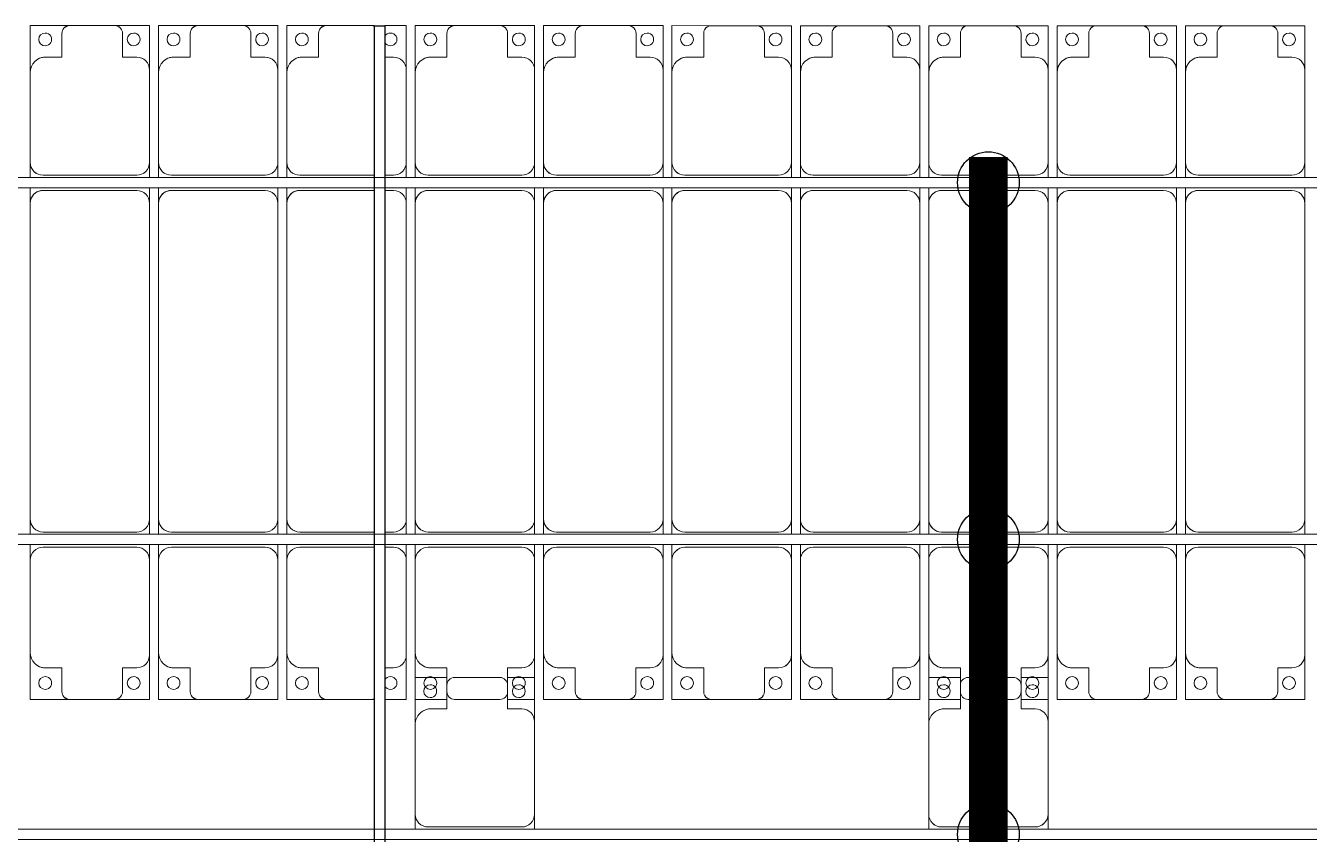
# Model space of a CAD drawing. Header units: millimetres. Extents: x -147246 to 112336, y -213734 to -86506.
# Drawn here: x -105864 to -100864, y -95705 to -92555 of the extents above; entities that cross this region are included whole.
import ezdxf

# ---------------------------------------------------------------- set-up
doc = ezdxf.new("R2010")
doc.units = ezdxf.units.MM
doc.layers.add('A-GENM', color=13, linetype='Continuous', lineweight=9)
doc.layers.add('S-BEAM', color=12, linetype='Continuous', lineweight=9)
doc.layers.add('GC-HOP 40x60 GIA CUONG', color=1, linetype='Continuous')

# ---------------------------------------------------------------- blocks, each defined once
blk = doc.blocks.new('Dải phao đi lại kèm đỡ invester - DẢI PHAO ĐI LẠI-15551-BỐ TRÍ KHUNG KẾT CẤU BÈ PIN 05')
at = {"layer": 'A-GENM', "color": 7}
for p, q in [((34258.4, 1312.2), (34411.8, 1312.2)), ((34258.4, 1129.7), (34258.4, 1312.2)), ((34588.2, 1312.2), (34411.8, 1312.2)), ((34588.2, 1312.2), (34723.4, 1312.2)), ((34723.4, 1312.2), (34723.4, 1139.7)), ((34758.4, 1312.2), (34911.8, 1312.2)), ((34758.4, 1129.7), (34758.4, 1312.2)), ((35088.2, 1312.2), (34911.8, 1312.2)), ((35088.2, 1312.2), (35223.4, 1312.2)), ((35223.4, 1312.2), (35223.4, 1139.7)), ((35258.4, 1312.2), (35411.8, 1312.2)), ((35258.4, 1129.7), (35258.4, 1312.2)), ((35588.2, 1312.2), (35411.8, 1312.2)), ((35588.2, 1312.2), (35598.8, 1312.2)), ((35639.8, 1312.2), (35723.4, 1312.2)), ((35723.4, 1312.2), (35723.4, 1139.7)), ((35758.4, 1312.2), (35911.8, 1312.2)), ((35758.4, 1129.7), (35758.4, 1312.2)), ((36088.2, 1312.2), (35911.8, 1312.2)), ((36088.2, 1312.2), (36223.4, 1312.2)), ((36223.4, 1312.2), (36223.4, 1139.7)), ((36258.4, 1312.2), (36411.8, 1312.2)), ((36258.4, 1129.7), (36258.4, 1312.2)), ((36588.2, 1312.2), (36411.8, 1312.2)), ((36588.2, 1312.2), (36723.4, 1312.2)), ((36723.4, 1312.2), (36723.4, 1139.7)), ((36758.4, 1312.2), (36911.8, 1312.2)), ((36758.4, 1129.7), (36758.4, 1312.2)), ((37088.2, 1312.2), (36911.8, 1312.2)), ((37088.2, 1312.2), (37223.4, 1312.2)), ((37223.4, 1312.2), (37223.4, 1139.7)), ((37258.4, 1312.2), (37411.8, 1312.2)), ((37258.4, 1129.7), (37258.4, 1312.2)), ((37588.2, 1312.2), (37411.8, 1312.2)), ((37588.2, 1312.2), (37723.4, 1312.2)), ((37723.4, 1312.2), (37723.4, 1139.7)), ((37758.4, 1312.2), (37911.8, 1312.2)), ((37758.4, 1129.7), (37758.4, 1312.2)), ((38088.2, 1312.2), (37911.8, 1312.2)), ((38088.2, 1312.2), (38223.4, 1312.2)), ((38223.4, 1312.2), (38223.4, 1139.7)), ((38258.4, 1312.2), (38411.8, 1312.2)), ((38258.4, 1129.7), (38258.4, 1312.2)), ((38588.2, 1312.2), (38411.8, 1312.2)), ((38588.2, 1312.2), (38723.4, 1312.2)), ((38723.4, 1312.2), (38723.4, 1139.7)), ((38758.4, 1312.2), (38911.8, 1312.2)), ((38758.4, 1129.7), (38758.4, 1312.2)), ((39088.2, 1312.2), (38911.8, 1312.2)), ((39088.2, 1312.2), (39223.4, 1312.2)), ((39223.4, 1312.2), (39223.4, 1139.7)), ((34381.8, 1282.2), (34381.8, 1189.7)), ((34618.2, 1189.7), (34618.2, 1282.2)), ((34881.8, 1282.2), (34881.8, 1189.7)), ((35118.2, 1189.7), (35118.2, 1282.2)), ((35381.8, 1282.2), (35381.8, 1189.7)), ((35881.8, 1282.2), (35881.8, 1189.7)), ((36118.2, 1189.7), (36118.2, 1282.2)), ((36381.8, 1282.2), (36381.8, 1189.7)), ((36618.2, 1189.7), (36618.2, 1282.2)), ((36881.8, 1282.2), (36881.8, 1189.7)), ((37118.2, 1189.7), (37118.2, 1282.2)), ((37381.8, 1282.2), (37381.8, 1189.7)), ((37618.2, 1189.7), (37618.2, 1282.2)), ((37881.8, 1282.2), (37881.8, 1189.7)), ((38118.2, 1189.7), (38118.2, 1282.2)), ((38381.8, 1282.2), (38381.8, 1189.7)), ((38618.2, 1189.7), (38618.2, 1282.2)), ((38881.8, 1282.2), (38881.8, 1189.7)), ((39118.2, 1189.7), (39118.2, 1282.2)), ((34381.8, 1189.7), (34318.4, 1189.7)), ((34673.4, 1189.7), (34618.2, 1189.7)), ((34881.8, 1189.7), (34818.4, 1189.7)), ((35173.4, 1189.7), (35118.2, 1189.7)), ((35381.8, 1189.7), (35318.4, 1189.7)), ((35673.4, 1189.7), (35639.8, 1189.7)), ((35881.8, 1189.7), (35818.4, 1189.7)), ((36173.4, 1189.7), (36118.2, 1189.7)), ((36381.8, 1189.7), (36318.4, 1189.7)), ((36673.4, 1189.7), (36618.2, 1189.7)), ((36881.8, 1189.7), (36818.4, 1189.7)), ((37173.4, 1189.7), (37118.2, 1189.7)), ((37381.8, 1189.7), (37318.4, 1189.7)), ((37673.4, 1189.7), (37618.2, 1189.7)), ((37881.8, 1189.7), (37818.4, 1189.7)), ((38173.4, 1189.7), (38118.2, 1189.7)), ((38381.8, 1189.7), (38318.4, 1189.7)), ((38673.4, 1189.7), (38618.2, 1189.7)), ((38881.8, 1189.7), (38818.4, 1189.7)), ((39173.4, 1189.7), (39118.2, 1189.7)), ((34258.4, 1129.7), (34258.4, 779.7)), ((34723.4, 779.7), (34723.4, 1139.7)), ((34758.4, 1129.7), (34758.4, 779.7)), ((35223.4, 779.7), (35223.4, 1139.7)), ((35258.4, 1129.7), (35258.4, 779.7)), ((35723.4, 779.7), (35723.4, 1139.7)), ((35758.4, 1129.7), (35758.4, 779.7)), ((36223.4, 779.7), (36223.4, 1139.7)), ((36258.4, 1129.7), (36258.4, 779.7)), ((36723.4, 779.7), (36723.4, 1139.7)), ((36758.4, 1129.7), (36758.4, 779.7)), ((37223.4, 779.7), (37223.4, 1139.7)), ((37258.4, 1129.7), (37258.4, 779.7)), ((37723.4, 779.7), (37723.4, 1139.7)), ((37758.4, 1129.7), (37758.4, 779.7)), ((38223.4, 779.7), (38223.4, 1139.7)), ((38258.4, 1129.7), (38258.4, 779.7)), ((38723.4, 779.7), (38723.4, 1139.7)), ((38758.4, 1129.7), (38758.4, 779.7)), ((39223.4, 779.7), (39223.4, 1139.7)), ((34258.4, 721.1), (34258.4, 779.7)), ((34723.4, 779.7), (34723.4, 721.1)), ((34758.4, 721.1), (34758.4, 779.7)), ((35223.4, 779.7), (35223.4, 721.1)), ((35258.4, 721.1), (35258.4, 779.7)), ((35723.4, 779.7), (35723.4, 721.1)), ((35758.4, 721.1), (35758.4, 779.7)), ((36223.4, 779.7), (36223.4, 721.1)), ((36258.4, 721.1), (36258.4, 779.7)), ((36723.4, 779.7), (36723.4, 721.1)), ((36758.4, 721.1), (36758.4, 779.7)), ((37223.4, 779.7), (37223.4, 721.1)), ((37258.4, 721.1), (37258.4, 779.7)), ((37723.4, 779.7), (37723.4, 721.1)), ((37758.4, 721.1), (37758.4, 779.7)), ((38223.4, 779.7), (38223.4, 721.1)), ((38258.4, 721.1), (38258.4, 779.7)), ((38723.4, 779.7), (38723.4, 721.1)), ((38758.4, 721.1), (38758.4, 779.7)), ((39223.4, 779.7), (39223.4, 721.1)), ((34308.4, 729.7), (34673.4, 729.7)), ((34808.4, 729.7), (35173.4, 729.7)), ((35308.4, 729.7), (35598.8, 729.7)), ((35639.8, 729.7), (35673.4, 729.7)), ((35808.4, 729.7), (36173.4, 729.7)), ((36308.4, 729.7), (36673.4, 729.7)), ((36808.4, 729.7), (37173.4, 729.7)), ((37308.4, 729.7), (37673.4, 729.7)), ((37808.4, 729.7), (38173.4, 729.7)), ((38308.4, 729.7), (38673.4, 729.7)), ((38808.4, 729.7), (39173.4, 729.7)), ((34258.4, 620.3), (34258.4, 681.1)), ((34673.4, 670.3), (34308.4, 670.3)), ((34723.4, 681.1), (34723.4, 620.3)), ((34758.4, 620.3), (34758.4, 681.1)), ((35173.4, 670.3), (34808.4, 670.3)), ((35223.4, 681.1), (35223.4, 620.3)), ((35258.4, 620.3), (35258.4, 681.1)), ((35598.8, 670.3), (35308.4, 670.3)), ((35673.4, 670.3), (35639.8, 670.3)), ((35723.4, 681.1), (35723.4, 620.3)), ((35758.4, 620.3), (35758.4, 681.1)), ((36173.4, 670.3), (35808.4, 670.3)), ((36223.4, 681.1), (36223.4, 620.3)), ((36258.4, 620.3), (36258.4, 681.1)), ((36673.4, 670.3), (36308.4, 670.3)), ((36723.4, 681.1), (36723.4, 620.3)), ((36758.4, 620.3), (36758.4, 681.1)), ((37173.4, 670.3), (36808.4, 670.3)), ((37223.4, 681.1), (37223.4, 620.3)), ((37258.4, 620.3), (37258.4, 681.1)), ((37673.4, 670.3), (37308.4, 670.3)), ((37723.4, 681.1), (37723.4, 620.3)), ((37758.4, 620.3), (37758.4, 681.1)), ((38173.4, 670.3), (37808.4, 670.3)), ((38223.4, 681.1), (38223.4, 620.3)), ((38258.4, 620.3), (38258.4, 681.1)), ((38673.4, 670.3), (38308.4, 670.3)), ((38723.4, 681.1), (38723.4, 620.3)), ((38758.4, 620.3), (38758.4, 681.1)), ((39173.4, 670.3), (38808.4, 670.3)), ((39223.4, 681.1), (39223.4, 620.3)), ((34258.4, 620.3), (34258.4, -610.3)), ((34723.4, -610.3), (34723.4, 620.3)), ((34758.4, 620.3), (34758.4, -610.3)), ((35223.4, -610.3), (35223.4, 620.3)), ((35258.4, 620.3), (35258.4, -610.3)), ((35723.4, -610.3), (35723.4, 620.3)), ((35758.4, 620.3), (35758.4, -610.3)), ((36223.4, -610.3), (36223.4, 620.3)), ((36258.4, 620.3), (36258.4, -610.3)), ((36723.4, -610.3), (36723.4, 620.3)), ((36758.4, 620.3), (36758.4, -610.3)), ((37223.4, -610.3), (37223.4, 620.3)), ((37258.4, 620.3), (37258.4, -610.3)), ((37723.4, -610.3), (37723.4, 620.3)), ((37758.4, 620.3), (37758.4, -610.3)), ((38223.4, -610.3), (38223.4, 620.3)), ((38258.4, 620.3), (38258.4, -610.3)), ((38723.4, -610.3), (38723.4, 620.3)), ((38758.4, 620.3), (38758.4, -610.3)), ((39223.4, -610.3), (39223.4, 620.3)), ((34258.4, -668.9), (34258.4, -610.3)), ((34723.4, -610.3), (34723.4, -668.9)), ((34758.4, -668.9), (34758.4, -610.3)), ((35223.4, -610.3), (35223.4, -668.9)), ((35258.4, -668.9), (35258.4, -610.3)), ((35723.4, -610.3), (35723.4, -668.9)), ((35758.4, -668.9), (35758.4, -610.3)), ((36223.4, -610.3), (36223.4, -668.9)), ((36258.4, -668.9), (36258.4, -610.3)), ((36723.4, -610.3), (36723.4, -668.9)), ((36758.4, -668.9), (36758.4, -610.3)), ((37223.4, -610.3), (37223.4, -668.9)), ((37258.4, -668.9), (37258.4, -610.3)), ((37723.4, -610.3), (37723.4, -668.9)), ((37758.4, -668.9), (37758.4, -610.3)), ((38223.4, -610.3), (38223.4, -668.9)), ((38258.4, -668.9), (38258.4, -610.3)), ((38723.4, -610.3), (38723.4, -668.9)), ((38758.4, -668.9), (38758.4, -610.3)), ((39223.4, -610.3), (39223.4, -668.9)), ((34308.4, -660.3), (34673.4, -660.3)), ((34808.4, -660.3), (35173.4, -660.3)), ((35308.4, -660.3), (35598.8, -660.3)), ((35639.8, -660.3), (35673.4, -660.3)), ((35808.4, -660.3), (36173.4, -660.3)), ((36308.4, -660.3), (36673.4, -660.3)), ((36808.4, -660.3), (37173.4, -660.3)), ((37308.4, -660.3), (37673.4, -660.3)), ((37808.4, -660.3), (38173.4, -660.3)), ((38308.4, -660.3), (38673.4, -660.3)), ((38808.4, -660.3), (39173.4, -660.3)), ((34258.4, -769.7), (34258.4, -708.9)), ((34673.4, -719.7), (34308.4, -719.7)), ((34723.4, -708.9), (34723.4, -769.7)), ((34758.4, -769.7), (34758.4, -708.9)), ((35173.4, -719.7), (34808.4, -719.7)), ((35223.4, -708.9), (35223.4, -769.7)), ((35258.4, -769.7), (35258.4, -708.9)), ((35598.8, -719.7), (35308.4, -719.7)), ((35673.4, -719.7), (35639.8, -719.7)), ((35723.4, -708.9), (35723.4, -769.7)), ((35758.4, -769.7), (35758.4, -708.9)), ((36173.4, -719.7), (35808.4, -719.7)), ((36223.4, -708.9), (36223.4, -769.7)), ((36258.4, -769.7), (36258.4, -708.9)), ((36673.4, -719.7), (36308.4, -719.7)), ((36723.4, -708.9), (36723.4, -769.7)), ((36758.4, -769.7), (36758.4, -708.9)), ((37173.4, -719.7), (36808.4, -719.7)), ((37223.4, -708.9), (37223.4, -769.7)), ((37258.4, -769.7), (37258.4, -708.9)), ((37673.4, -719.7), (37308.4, -719.7)), ((37723.4, -708.9), (37723.4, -769.7)), ((37758.4, -769.7), (37758.4, -708.9)), ((38173.4, -719.7), (37808.4, -719.7)), ((38223.4, -708.9), (38223.4, -769.7)), ((38258.4, -769.7), (38258.4, -708.9)), ((38673.4, -719.7), (38308.4, -719.7)), ((38723.4, -708.9), (38723.4, -769.7)), ((38758.4, -769.7), (38758.4, -708.9)), ((39173.4, -719.7), (38808.4, -719.7)), ((39223.4, -708.9), (39223.4, -769.7)), ((34258.4, -769.7), (34258.4, -1129.7)), ((34723.4, -1139.7), (34723.4, -769.7)), ((34758.4, -769.7), (34758.4, -1129.7)), ((35223.4, -1139.7), (35223.4, -769.7)), ((35258.4, -769.7), (35258.4, -1129.7)), ((35723.4, -1139.7), (35723.4, -769.7)), ((35758.4, -769.7), (35758.4, -1129.7)), ((36223.4, -1139.7), (36223.4, -769.7)), ((36258.4, -769.7), (36258.4, -1129.7)), ((36723.4, -1139.7), (36723.4, -769.7)), ((36758.4, -769.7), (36758.4, -1129.7)), ((37223.4, -1139.7), (37223.4, -769.7)), ((37258.4, -769.7), (37258.4, -1129.7)), ((37723.4, -1139.7), (37723.4, -769.7)), ((37758.4, -769.7), (37758.4, -1129.7)), ((38223.4, -1139.7), (38223.4, -769.7)), ((38258.4, -769.7), (38258.4, -1129.7)), ((38723.4, -1139.7), (38723.4, -769.7)), ((38758.4, -769.7), (38758.4, -1129.7)), ((39223.4, -1139.7), (39223.4, -769.7)), ((34258.4, -1312.2), (34258.4, -1129.7)), ((34723.4, -1139.7), (34723.4, -1312.2)), ((34758.4, -1312.2), (34758.4, -1129.7)), ((35223.4, -1139.7), (35223.4, -1312.2)), ((35258.4, -1312.2), (35258.4, -1129.7)), ((35723.4, -1139.7), (35723.4, -1312.2)), ((35758.4, -1312.2), (35758.4, -1129.7)), ((36223.4, -1139.7), (36223.4, -1312.2)), ((36258.4, -1312.2), (36258.4, -1129.7)), ((36723.4, -1139.7), (36723.4, -1312.2)), ((36758.4, -1312.2), (36758.4, -1129.7)), ((37223.4, -1139.7), (37223.4, -1312.2)), ((37258.4, -1312.2), (37258.4, -1129.7)), ((37723.4, -1139.7), (37723.4, -1312.2)), ((37758.4, -1312.2), (37758.4, -1129.7)), ((38223.4, -1139.7), (38223.4, -1312.2)), ((38258.4, -1312.2), (38258.4, -1129.7)), ((38723.4, -1139.7), (38723.4, -1312.2)), ((38758.4, -1312.2), (38758.4, -1129.7)), ((39223.4, -1139.7), (39223.4, -1312.2)), ((34318.4, -1189.7), (34381.8, -1189.7)), ((34381.8, -1189.7), (34381.8, -1282.2)), ((34618.2, -1282.2), (34618.2, -1189.7)), ((34618.2, -1189.7), (34673.4, -1189.7)), ((34818.4, -1189.7), (34881.8, -1189.7)), ((34881.8, -1189.7), (34881.8, -1282.2)), ((35118.2, -1282.2), (35118.2, -1189.7)), ((35118.2, -1189.7), (35173.4, -1189.7)), ((35318.4, -1189.7), (35381.8, -1189.7)), ((35381.8, -1189.7), (35381.8, -1282.2)), ((35639.8, -1189.7), (35673.4, -1189.7)), ((35818.4, -1189.7), (35881.8, -1189.7)), ((35881.8, -1189.7), (35881.8, -1282.2)), ((36118.2, -1282.2), (36118.2, -1189.7)), ((36118.2, -1189.7), (36173.4, -1189.7)), ((36318.4, -1189.7), (36381.8, -1189.7)), ((36381.8, -1189.7), (36381.8, -1282.2)), ((36618.2, -1282.2), (36618.2, -1189.7)), ((36618.2, -1189.7), (36673.4, -1189.7)), ((36818.4, -1189.7), (36881.8, -1189.7)), ((36881.8, -1189.7), (36881.8, -1282.2)), ((37118.2, -1282.2), (37118.2, -1189.7)), ((37118.2, -1189.7), (37173.4, -1189.7)), ((37318.4, -1189.7), (37381.8, -1189.7)), ((37381.8, -1189.7), (37381.8, -1282.2)), ((37618.2, -1282.2), (37618.2, -1189.7)), ((37618.2, -1189.7), (37673.4, -1189.7)), ((37818.4, -1189.7), (37881.8, -1189.7)), ((37881.8, -1189.7), (37881.8, -1282.2)), ((38118.2, -1282.2), (38118.2, -1189.7)), ((38118.2, -1189.7), (38173.4, -1189.7)), ((38318.4, -1189.7), (38381.8, -1189.7)), ((38381.8, -1189.7), (38381.8, -1282.2)), ((38618.2, -1282.2), (38618.2, -1189.7)), ((38618.2, -1189.7), (38673.4, -1189.7)), ((38818.4, -1189.7), (38881.8, -1189.7)), ((38881.8, -1189.7), (38881.8, -1282.2)), ((39118.2, -1282.2), (39118.2, -1189.7)), ((39118.2, -1189.7), (39173.4, -1189.7)), ((34411.8, -1312.2), (34258.4, -1312.2)), ((34411.8, -1312.2), (34588.2, -1312.2)), ((34723.4, -1312.2), (34588.2, -1312.2)), ((34911.8, -1312.2), (34758.4, -1312.2)), ((34911.8, -1312.2), (35088.2, -1312.2)), ((35223.4, -1312.2), (35088.2, -1312.2)), ((35411.8, -1312.2), (35258.4, -1312.2)), ((35411.8, -1312.2), (35588.2, -1312.2)), ((35598.8, -1312.2), (35588.2, -1312.2)), ((35723.4, -1312.2), (35639.8, -1312.2)), ((35881.6, -1312.2), (35758.4, -1312.2)), ((35911.8, -1312.2), (36088.2, -1312.2)), ((36223.4, -1312.2), (36118, -1312.2)), ((36411.8, -1312.2), (36258.4, -1312.2)), ((36411.8, -1312.2), (36588.2, -1312.2)), ((36723.4, -1312.2), (36588.2, -1312.2)), ((36911.8, -1312.2), (36758.4, -1312.2)), ((36911.8, -1312.2), (37088.2, -1312.2)), ((37223.4, -1312.2), (37088.2, -1312.2)), ((37411.8, -1312.2), (37258.4, -1312.2)), ((37411.8, -1312.2), (37588.2, -1312.2)), ((37723.4, -1312.2), (37588.2, -1312.2)), ((37881.6, -1312.2), (37758.4, -1312.2)), ((37911.8, -1312.2), (38088.2, -1312.2)), ((38223.4, -1312.2), (38118, -1312.2)), ((38411.8, -1312.2), (38258.4, -1312.2)), ((38411.8, -1312.2), (38588.2, -1312.2)), ((38723.4, -1312.2), (38588.2, -1312.2)), ((38911.8, -1312.2), (38758.4, -1312.2)), ((38911.8, -1312.2), (39088.2, -1312.2)), ((39223.4, -1312.2), (39088.2, -1312.2))]:
    blk.add_line(p, q, dxfattribs=at)
for centre, radius, start, end in [((34411.8, 1282.2), 30, 90, 180), ((34411.8, 1282.2), 30, 90, 150), ((34588.2, 1282.2), 30, 360, 90), ((34588.2, 1282.2), 30, 30, 90), ((34911.8, 1282.2), 30, 90, 180), ((34911.8, 1282.2), 30, 90, 150), ((35088.2, 1282.2), 30, 0, 90), ((35088.2, 1282.2), 30, 30, 90), ((35411.8, 1282.2), 30, 90, 180), ((35411.8, 1282.2), 30, 90, 150), ((35588.2, 1282.2), 30, 69.2501, 90), ((35588.2, 1282.2), 30, 69.2501, 90), ((35911.8, 1282.2), 30, 90, 180), ((35911.8, 1282.2), 30, 90, 150), ((36088.2, 1282.2), 30, 0, 90), ((36088.2, 1282.2), 30, 30, 90), ((36411.8, 1282.2), 30, 90, 180), ((36411.8, 1282.2), 30, 90, 150), ((36588.2, 1282.2), 30, 360, 90), ((36588.2, 1282.2), 30, 30, 90), ((36911.8, 1282.2), 30, 90, 180), ((36911.8, 1282.2), 30, 90, 150), ((37088.2, 1282.2), 30, 360, 90), ((37088.2, 1282.2), 30, 30, 90), ((37411.8, 1282.2), 30, 90, 180), ((37411.8, 1282.2), 30, 90, 150), ((37588.2, 1282.2), 30, 360, 90), ((37588.2, 1282.2), 30, 30, 90), ((37911.8, 1282.2), 30, 90, 180), ((37911.8, 1282.2), 30, 90, 150), ((38088.2, 1282.2), 30, 360, 90), ((38088.2, 1282.2), 30, 30, 90), ((38411.8, 1282.2), 30, 90, 180), ((38411.8, 1282.2), 30, 90, 150), ((38588.2, 1282.2), 30, 360, 90), ((38588.2, 1282.2), 30, 30, 90), ((38911.8, 1282.2), 30, 90, 180), ((38911.8, 1282.2), 30, 90, 150), ((39088.2, 1282.2), 30, 360, 90), ((39088.2, 1282.2), 30, 30, 90), ((34316.8, 1258.6), 25, 90, 270), ((34316.8, 1258.6), 25, 270, 90), ((34661.8, 1258.6), 25, 90, 270), ((34661.8, 1258.6), 25, 180, 195), ((34661.8, 1258.6), 25, 270, 90), ((34816.8, 1258.6), 25, 90, 270), ((34816.8, 1258.6), 25, 270, 90), ((35161.8, 1258.6), 25, 90, 270), ((35161.8, 1258.6), 25, 180, 195), ((35161.8, 1258.6), 25, 270, 90), ((35316.8, 1258.6), 25, 90, 270), ((35316.8, 1258.6), 25, 270, 90), ((35661.8, 1258.6), 25, 90, 150), ((35661.8, 1258.6), 25, 270, 90), ((35816.8, 1258.6), 25, 90, 270), ((35816.8, 1258.6), 25, 270, 90), ((36161.8, 1258.6), 25, 90, 270), ((36161.8, 1258.6), 25, 180, 195), ((36161.8, 1258.6), 25, 270, 90), ((36316.8, 1258.6), 25, 90, 270), ((36316.8, 1258.6), 25, 270, 90), ((36661.8, 1258.6), 25, 90, 270), ((36661.8, 1258.6), 25, 180, 195), ((36661.8, 1258.6), 25, 270, 90), ((36816.8, 1258.6), 25, 90, 270), ((36816.8, 1258.6), 25, 270, 90), ((37161.8, 1258.6), 25, 90, 270), ((37161.8, 1258.6), 25, 180, 195), ((37161.8, 1258.6), 25, 270, 90), ((37316.8, 1258.6), 25, 90, 270), ((37316.8, 1258.6), 25, 270, 90), ((37661.8, 1258.6), 25, 90, 270), ((37661.8, 1258.6), 25, 180, 195), ((37661.8, 1258.6), 25, 270, 90), ((37816.8, 1258.6), 25, 90, 270), ((37816.8, 1258.6), 25, 270, 90), ((38161.8, 1258.6), 25, 90, 270), ((38161.8, 1258.6), 25, 180, 195), ((38161.8, 1258.6), 25, 270, 90), ((38316.8, 1258.6), 25, 90, 270), ((38316.8, 1258.6), 25, 270, 90), ((38661.8, 1258.6), 25, 90, 270), ((38661.8, 1258.6), 25, 180, 195), ((38661.8, 1258.6), 25, 270, 90), ((38816.8, 1258.6), 25, 90, 270), ((38816.8, 1258.6), 25, 270, 90), ((39161.8, 1258.6), 25, 90, 270), ((39161.8, 1258.6), 25, 180, 195), ((39161.8, 1258.6), 25, 270, 90), ((35661.8, 1258.6), 25, 210, 270), ((34318.4, 1129.7), 60, 90, 180), ((34318.4, 1129.7), 60, 90, 120), ((34673.4, 1139.7), 50, 0, 90), ((34673.4, 1139.7), 50, 45, 90), ((34818.4, 1129.7), 60, 90, 180), ((34818.4, 1129.7), 60, 90, 120), ((35173.4, 1139.7), 50, 0, 90), ((35173.4, 1139.7), 50, 45, 90), ((35318.4, 1129.7), 60, 90, 180), ((35318.4, 1129.7), 60, 90, 120), ((35673.4, 1139.7), 50, 0, 90), ((35673.4, 1139.7), 50, 45, 90), ((35818.4, 1129.7), 60, 90, 180), ((35818.4, 1129.7), 60, 90, 120), ((36173.4, 1139.7), 50, 0, 90), ((36173.4, 1139.7), 50, 45, 90), ((36318.4, 1129.7), 60, 90, 180), ((36318.4, 1129.7), 60, 90, 120), ((36673.4, 1139.7), 50, 360, 90), ((36673.4, 1139.7), 50, 45, 90), ((36818.4, 1129.7), 60, 90, 180), ((36818.4, 1129.7), 60, 90, 120), ((37173.4, 1139.7), 50, 360, 90), ((37173.4, 1139.7), 50, 45, 90), ((37318.4, 1129.7), 60, 90, 180), ((37318.4, 1129.7), 60, 90, 120), ((37673.4, 1139.7), 50, 0, 90), ((37673.4, 1139.7), 50, 45, 90), ((37818.4, 1129.7), 60, 90, 180), ((37818.4, 1129.7), 60, 90, 120), ((38173.4, 1139.7), 50, 0, 90), ((38173.4, 1139.7), 50, 45, 90), ((38318.4, 1129.7), 60, 90, 180), ((38318.4, 1129.7), 60, 90, 120), ((38673.4, 1139.7), 50, 0, 90), ((38673.4, 1139.7), 50, 45, 90), ((38818.4, 1129.7), 60, 90, 180), ((38818.4, 1129.7), 60, 90, 120), ((39173.4, 1139.7), 50, 0, 90), ((39173.4, 1139.7), 50, 45, 90), ((34308.4, 779.7), 50, 180, 270), ((34673.4, 779.7), 50, 270, 0), ((34808.4, 779.7), 50, 180, 270), ((35173.4, 779.7), 50, 270, 0), ((35308.4, 779.7), 50, 180, 270), ((35673.4, 779.7), 50, 270, 0), ((35808.4, 779.7), 50, 180, 270), ((36173.4, 779.7), 50, 270, 0), ((36308.4, 779.7), 50, 180, 270), ((36673.4, 779.7), 50, 270, 0), ((36808.4, 779.7), 50, 180, 270), ((37173.4, 779.7), 50, 270, 0), ((37308.4, 779.7), 50, 180, 270), ((37673.4, 779.7), 50, 270, 0), ((37808.4, 779.7), 50, 180, 270), ((38173.4, 779.7), 50, 270, 0), ((38308.4, 779.7), 50, 180, 270), ((38673.4, 779.7), 50, 270, 0), ((38808.4, 779.7), 50, 180, 270), ((39173.4, 779.7), 50, 270, 0), ((34308.4, 779.7), 50, 225, 270), ((34673.4, 779.7), 50, 270, 315), ((34808.4, 779.7), 50, 225, 270), ((35173.4, 779.7), 50, 270, 315), ((35308.4, 779.7), 50, 225, 270), ((35673.4, 779.7), 50, 270, 315), ((35808.4, 779.7), 50, 225, 270), ((36173.4, 779.7), 50, 270, 315), ((36308.4, 779.7), 50, 225, 270), ((36673.4, 779.7), 50, 270, 315), ((36808.4, 779.7), 50, 225, 270), ((37173.4, 779.7), 50, 270, 315), ((37308.4, 779.7), 50, 225, 270), ((37673.4, 779.7), 50, 270, 315), ((37808.4, 779.7), 50, 225, 270), ((38173.4, 779.7), 50, 270, 315), ((38308.4, 779.7), 50, 225, 270), ((38673.4, 779.7), 50, 270, 315), ((38808.4, 779.7), 50, 225, 270), ((39173.4, 779.7), 50, 270, 315), ((34308.4, 620.3), 50, 90, 180), ((34308.4, 620.3), 50, 90, 165), ((34673.4, 620.3), 50, 0, 90), ((34673.4, 620.3), 50, 0, 90), ((34808.4, 620.3), 50, 90, 180), ((34808.4, 620.3), 50, 90, 165), ((35173.4, 620.3), 50, 0, 90), ((35173.4, 620.3), 50, 0, 90), ((35308.4, 620.3), 50, 90, 180), ((35308.4, 620.3), 50, 90, 165), ((35673.4, 620.3), 50, 0, 90), ((35673.4, 620.3), 50, 0, 90), ((35808.4, 620.3), 50, 90, 180), ((35808.4, 620.3), 50, 90, 165), ((36173.4, 620.3), 50, 0, 90), ((36173.4, 620.3), 50, 0, 90), ((36308.4, 620.3), 50, 90, 180), ((36308.4, 620.3), 50, 90, 165), ((36673.4, 620.3), 50, 360, 90), ((36673.4, 620.3), 50, 360, 90), ((36808.4, 620.3), 50, 90, 180), ((36808.4, 620.3), 50, 90, 165), ((37173.4, 620.3), 50, 0, 90), ((37173.4, 620.3), 50, 0, 90), ((37308.4, 620.3), 50, 90, 180), ((37308.4, 620.3), 50, 90, 165), ((37673.4, 620.3), 50, 0, 90), ((37673.4, 620.3), 50, 0, 90), ((37808.4, 620.3), 50, 90, 180), ((37808.4, 620.3), 50, 90, 165), ((38173.4, 620.3), 50, 360, 90), ((38173.4, 620.3), 50, 360, 90), ((38308.4, 620.3), 50, 90, 180), ((38308.4, 620.3), 50, 90, 165), ((38673.4, 620.3), 50, 360, 90), ((38673.4, 620.3), 50, 360, 90), ((38808.4, 620.3), 50, 90, 180), ((38808.4, 620.3), 50, 90, 165), ((39173.4, 620.3), 50, 0, 90), ((39173.4, 620.3), 50, 0, 90), ((34308.4, -610.3), 50, 180, 270), ((34308.4, -610.3), 50, 180, 255), ((34673.4, -610.3), 50, 270, 0), ((34673.4, -610.3), 50, 315, 0), ((34808.4, -610.3), 50, 180, 270), ((34808.4, -610.3), 50, 180, 255), ((35173.4, -610.3), 50, 270, 0), ((35173.4, -610.3), 50, 315, 0), ((35308.4, -610.3), 50, 180, 270), ((35308.4, -610.3), 50, 180, 255), ((35673.4, -610.3), 50, 270, 360), ((35673.4, -610.3), 50, 315, 0), ((35808.4, -610.3), 50, 180, 270), ((35808.4, -610.3), 50, 180, 255), ((36173.4, -610.3), 50, 270, 360), ((36173.4, -610.3), 50, 315, 0), ((36308.4, -610.3), 50, 180, 270), ((36308.4, -610.3), 50, 180, 255), ((36673.4, -610.3), 50, 270, 0), ((36673.4, -610.3), 50, 315, 0), ((36808.4, -610.3), 50, 180, 270), ((36808.4, -610.3), 50, 180, 255), ((37173.4, -610.3), 50, 270, 0), ((37173.4, -610.3), 50, 315, 0), ((37308.4, -610.3), 50, 180, 270), ((37308.4, -610.3), 50, 180, 255), ((37673.4, -610.3), 50, 270, 0), ((37673.4, -610.3), 50, 315, 0), ((37808.4, -610.3), 50, 180, 270), ((37808.4, -610.3), 50, 180, 255), ((38173.4, -610.3), 50, 270, 0), ((38173.4, -610.3), 50, 315, 0), ((38308.4, -610.3), 50, 180, 270), ((38308.4, -610.3), 50, 180, 255), ((38673.4, -610.3), 50, 270, 0), ((38673.4, -610.3), 50, 315, 0), ((38808.4, -610.3), 50, 180, 270), ((38808.4, -610.3), 50, 180, 220.6297), ((38808.4, -610.3), 50, 225, 255), ((39173.4, -610.3), 50, 270, 0), ((39173.4, -610.3), 50, 315, 0), ((34308.4, -769.7), 50, 90, 180), ((34308.4, -769.7), 50, 90, 135), ((34673.4, -769.7), 50, 0, 90), ((34673.4, -769.7), 50, 45, 90), ((34808.4, -769.7), 50, 90, 180), ((34808.4, -769.7), 50, 90, 135), ((35173.4, -769.7), 50, 0, 90), ((35173.4, -769.7), 50, 45, 90), ((35308.4, -769.7), 50, 90, 180), ((35308.4, -769.7), 50, 90, 135), ((35673.4, -769.7), 50, 0, 90), ((35673.4, -769.7), 50, 45, 90), ((35808.4, -769.7), 50, 90, 180), ((35808.4, -769.7), 50, 90, 135), ((36173.4, -769.7), 50, 0, 90), ((36173.4, -769.7), 50, 45, 90), ((36308.4, -769.7), 50, 90, 180), ((36308.4, -769.7), 50, 90, 135), ((36673.4, -769.7), 50, 0, 90), ((36673.4, -769.7), 50, 45, 90), ((36808.4, -769.7), 50, 90, 180), ((36808.4, -769.7), 50, 90, 135), ((37173.4, -769.7), 50, 360, 90), ((37173.4, -769.7), 50, 45, 90), ((37308.4, -769.7), 50, 90, 180), ((37308.4, -769.7), 50, 90, 135), ((37673.4, -769.7), 50, 0, 90), ((37673.4, -769.7), 50, 45, 90), ((37808.4, -769.7), 50, 90, 180), ((37808.4, -769.7), 50, 90, 135), ((38173.4, -769.7), 50, 0, 90), ((38173.4, -769.7), 50, 45, 90), ((38308.4, -769.7), 50, 90, 180), ((38308.4, -769.7), 50, 90, 135), ((38673.4, -769.7), 50, 360, 90), ((38673.4, -769.7), 50, 45, 90), ((38808.4, -769.7), 50, 90, 180), ((38808.4, -769.7), 50, 90, 135), ((39173.4, -769.7), 50, 0, 90), ((39173.4, -769.7), 50, 45, 90), ((34318.4, -1129.7), 60, 180, 270), ((34673.4, -1139.7), 50, 270, 0), ((34818.4, -1129.7), 60, 180, 270), ((35173.4, -1139.7), 50, 270, 0), ((35318.4, -1129.7), 60, 180, 270), ((35673.4, -1139.7), 50, 270, 360), ((35818.4, -1129.7), 60, 180, 270), ((36173.4, -1139.7), 50, 270, 360), ((36318.4, -1129.7), 60, 180, 270), ((36673.4, -1139.7), 50, 270, 360), ((36818.4, -1129.7), 60, 180, 270), ((37173.4, -1139.7), 50, 270, 360), ((37318.4, -1129.7), 60, 180, 270), ((37673.4, -1139.7), 50, 270, 360), ((37818.4, -1129.7), 60, 180, 270), ((38173.4, -1139.7), 50, 270, 360), ((38318.4, -1129.7), 60, 180, 270), ((38673.4, -1139.7), 50, 270, 360), ((38818.4, -1129.7), 60, 180, 270), ((39173.4, -1139.7), 50, 270, 360), ((34318.4, -1129.7), 60, 240, 270), ((34673.4, -1139.7), 50, 270, 315), ((34818.4, -1129.7), 60, 240, 270), ((35173.4, -1139.7), 50, 270, 315), ((35318.4, -1129.7), 60, 240, 270), ((35673.4, -1139.7), 50, 270, 315), ((35818.4, -1129.7), 60, 240, 270), ((36173.4, -1139.7), 50, 270, 315), ((36318.4, -1129.7), 60, 240, 270), ((36673.4, -1139.7), 50, 270, 315), ((36818.4, -1129.7), 60, 240, 270), ((37173.4, -1139.7), 50, 270, 315), ((37318.4, -1129.7), 60, 240, 270), ((37673.4, -1139.7), 50, 270, 315), ((37818.4, -1129.7), 60, 240, 270), ((38173.4, -1139.7), 50, 270, 315), ((38318.4, -1129.7), 60, 240, 270), ((38673.4, -1139.7), 50, 270, 315), ((38818.4, -1129.7), 60, 240, 270), ((39173.4, -1139.7), 50, 270, 315), ((34316.8, -1248.6), 25, 90, 270), ((34316.8, -1248.6), 25, 270, 90), ((34661.8, -1248.6), 25, 90, 270), ((34661.8, -1248.6), 25, 165, 180), ((34661.8, -1248.6), 25, 270, 90), ((34816.8, -1248.6), 25, 90, 270), ((34816.8, -1248.6), 25, 270, 90), ((35161.8, -1248.6), 25, 90, 270), ((35161.8, -1248.6), 25, 165, 180), ((35161.8, -1248.6), 25, 270, 90), ((35316.8, -1248.6), 25, 90, 270), ((35316.8, -1248.6), 25, 270, 90), ((35661.8, -1248.6), 25, 90, 150), ((35661.8, -1248.6), 25, 270, 90), ((35816.8, -1248.6), 25, 90, 270), ((35816.8, -1248.6), 25, 270, 90), ((36161.8, -1248.6), 25, 90, 270), ((36161.8, -1248.6), 25, 270, 90), ((36316.8, -1248.6), 25, 90, 270), ((36316.8, -1248.6), 25, 270, 90), ((36661.8, -1248.6), 25, 90, 270), ((36661.8, -1248.6), 25, 165, 180), ((36661.8, -1248.6), 25, 270, 90), ((36816.8, -1248.6), 25, 90, 270), ((36816.8, -1248.6), 25, 270, 90), ((37161.8, -1248.6), 25, 90, 270), ((37161.8, -1248.6), 25, 165, 180), ((37161.8, -1248.6), 25, 270, 90), ((37316.8, -1248.6), 25, 90, 270), ((37316.8, -1248.6), 25, 270, 90), ((37661.8, -1248.6), 25, 90, 270), ((37661.8, -1248.6), 25, 165, 180), ((37661.8, -1248.6), 25, 270, 90), ((37816.8, -1248.6), 25, 90, 270), ((37816.8, -1248.6), 25, 270, 90), ((38161.8, -1248.6), 25, 90, 270), ((38161.8, -1248.6), 25, 270, 90), ((38316.8, -1248.6), 25, 90, 270), ((38316.8, -1248.6), 25, 270, 90), ((38661.8, -1248.6), 25, 90, 270), ((38661.8, -1248.6), 25, 165, 180), ((38661.8, -1248.6), 25, 270, 90), ((38816.8, -1248.6), 25, 90, 270), ((38816.8, -1248.6), 25, 270, 90), ((39161.8, -1248.6), 25, 90, 270), ((39161.8, -1248.6), 25, 165, 180), ((39161.8, -1248.6), 25, 270, 90), ((34411.8, -1282.2), 30, 180, 270), ((34411.8, -1282.2), 30, 210, 270), ((34588.2, -1282.2), 30, 270, 360), ((34588.2, -1282.2), 30, 270, 330), ((34911.8, -1282.2), 30, 180, 270), ((34911.8, -1282.2), 30, 210, 270), ((35088.2, -1282.2), 30, 270, 0), ((35088.2, -1282.2), 30, 270, 330), ((35411.8, -1282.2), 30, 180, 270), ((35411.8, -1282.2), 30, 210, 270), ((35661.8, -1248.6), 25, 210, 270), ((35911.8, -1282.2), 30, 180, 270), ((36088.2, -1282.2), 30, 270, 0), ((36411.8, -1282.2), 30, 180, 270), ((36411.8, -1282.2), 30, 210, 270), ((36588.2, -1282.2), 30, 270, 360), ((36588.2, -1282.2), 30, 270, 330), ((36911.8, -1282.2), 30, 180, 270), ((36911.8, -1282.2), 30, 210, 270), ((37088.2, -1282.2), 30, 270, 360), ((37088.2, -1282.2), 30, 270, 330), ((37411.8, -1282.2), 30, 180, 270), ((37411.8, -1282.2), 30, 210, 270), ((37588.2, -1282.2), 30, 270, 360), ((37588.2, -1282.2), 30, 270, 330), ((37911.8, -1282.2), 30, 180, 270), ((38088.2, -1282.2), 30, 270, 360), ((38411.8, -1282.2), 30, 180, 270), ((38411.8, -1282.2), 30, 210, 270), ((38588.2, -1282.2), 30, 270, 360), ((38588.2, -1282.2), 30, 270, 330), ((38911.8, -1282.2), 30, 180, 270), ((38911.8, -1282.2), 30, 210, 270), ((39088.2, -1282.2), 30, 270, 360), ((39088.2, -1282.2), 30, 270, 330), ((35588.2, -1282.2), 30, 270, 290.7716), ((35588.2, -1282.2), 30, 270, 290.7716)]:
    blk.add_arc(centre, radius, start, end, dxfattribs=at)
blk = doc.blocks.new('Dầm C52 - Dầm C52-18760-BỐ TRÍ KHUNG KẾT CẤU BÈ PIN 05')
at = {"layer": 'S-BEAM', "color": 1}
for p, q in [((-74474.317946, 20), (74474.317946, 20)), ((74474.317946, -20), (-74474.317946, -20))]:
    blk.add_line(p, q, dxfattribs=at)
blk = doc.blocks.new('Dầm C52 - Dầm C52-18761-BỐ TRÍ KHUNG KẾT CẤU BÈ PIN 05')
at = {"layer": 'S-BEAM', "color": 1}
for p, q in [((-74474.3, 20), (74474.3, 20)), ((74474.3, -20), (-74474.3, -20))]:
    blk.add_line(p, q, dxfattribs=at)
blk = doc.blocks.new('Dai phao do pin - DẢI PHAO ĐỠ PIN-29982-BỐ TRÍ KHUNG KẾT CẤU BÈ PIN 05')
at = {"layer": 'A-GENM', "color": 7}
for p, q in [((-1312.2, 223.4), (-1139.7, 223.4)), ((-1312.2, 118.4), (-1312.2, 223.4)), ((-779.7, 223.4), (-1139.7, 223.4)), ((-779.7, 223.4), (-721.1, 223.4)), ((-1189.7, 173.4), (-1189.7, 118.2)), ((-729.7, -191.6), (-729.7, 173.4)), ((-1189.7, 118.2), (-1282.2, 118.2)), ((-1312.2, 88.2), (-1312.2, -88.2)), ((-1312.2, -241.6), (-1312.2, -118)), ((-1282.2, -118.2), (-1189.7, -118.2)), ((-1189.7, -118.2), (-1189.7, -181.6)), ((-1129.7, -241.6), (-1312.2, -241.6)), ((-1129.7, -241.6), (-779.7, -241.6)), ((-721.1, -241.6), (-779.7, -241.6))]:
    blk.add_line(p, q, dxfattribs=at)
for centre, radius, start, end in [((-1139.7, 173.4), 50, 90, 180), ((-1139.7, 173.4), 50, 135, 180), ((-779.7, 173.4), 50, 0, 90), ((-779.7, 173.4), 50, 0, 45), ((-1258.6, 161.8), 25, 360, 180), ((-1258.6, 161.8), 25, 180, 360), ((-1282.2, 88.2), 30, 90, 180), ((-1282.2, -88.2), 30, 180, 270), ((-1258.6, -183.2), 25, 360, 180), ((-1258.6, -183.2), 25, 180, 360), ((-1129.7, -181.6), 60, 180, 270), ((-1129.7, -181.6), 60, 180, 210), ((-779.7, -191.6), 50, 270, 0), ((-779.7, -191.6), 50, 315, 0)]:
    blk.add_arc(centre, radius, start, end, dxfattribs=at)
blk = doc.blocks.new('Dai phao do pin - DẢI PHAO ĐỠ PIN-30013-BỐ TRÍ KHUNG KẾT CẤU BÈ PIN 05')
at = {"layer": 'A-GENM', "color": 7}
for p, q in [((-1312.2, 223.4), (-1139.7, 223.4)), ((-1312.2, 118.4), (-1312.2, 223.4)), ((-779.7, 223.4), (-1139.7, 223.4)), ((-779.7, 223.4), (-721.1, 223.4)), ((-1189.7, 173.4), (-1189.7, 118.2)), ((-729.7, -191.6), (-729.7, 173.4)), ((-1189.7, 118.2), (-1282.2, 118.2)), ((-1312.2, 88.2), (-1312.2, -88.2)), ((-1312.2, -241.6), (-1312.2, -118)), ((-1282.2, -118.2), (-1189.7, -118.2)), ((-1189.7, -118.2), (-1189.7, -181.6)), ((-1129.7, -241.6), (-1312.2, -241.6)), ((-1129.7, -241.6), (-779.7, -241.6)), ((-721.1, -241.6), (-779.7, -241.6))]:
    blk.add_line(p, q, dxfattribs=at)
for centre, radius, start, end in [((-1139.7, 173.4), 50, 90, 180), ((-1139.7, 173.4), 50, 135, 180), ((-779.7, 173.4), 50, 0, 90), ((-779.7, 173.4), 50, 0, 45), ((-1258.6, 161.8), 25, 360, 180), ((-1258.6, 161.8), 25, 180, 360), ((-1282.2, 88.2), 30, 90, 180), ((-1282.2, -88.2), 30, 180, 270), ((-1258.6, -183.2), 25, 360, 180), ((-1258.6, -183.2), 25, 180, 360), ((-1129.7, -181.6), 60, 180, 270), ((-1129.7, -181.6), 60, 180, 210), ((-779.7, -191.6), 50, 270, 0), ((-779.7, -191.6), 50, 315, 0)]:
    blk.add_arc(centre, radius, start, end, dxfattribs=at)
blk = doc.blocks.new('Dầm C52 - Hộp 40x60-38180-BỐ TRÍ KHUNG KẾT CẤU BÈ PIN 05')
at = {"layer": 'S-BEAM', "color": 3, "lineweight": 25}
for p, q in [((-38419.7, -20), (-38419.7, 20)), ((-38419.7, 20), (38419.7, 20)), ((38419.7, -20), (-38419.7, -20))]:
    blk.add_line(p, q, dxfattribs=at)
blk = doc.blocks.new('HOBANMONG_BEPIN 5_rvt-1-BỐ TRÍ KHUNG KẾT CẤU BÈ PIN 05')
at = {"layer": 'A-GENM', "color": 3, "lineweight": 25}
for name, p, rotation in [('Dải phao đi lại kèm đỡ invester - DẢI PHAO ĐI LẠI-15551-BỐ TRÍ KHUNG KẾT CẤU BÈ PIN 05', (-140105.3, -93866.7), 359.9997710135151), ('Dai phao do pin - DẢI PHAO ĐỠ PIN-29982-BỐ TRÍ KHUNG KẾT CẤU BÈ PIN 05', (-104105.5, -96405.8), 269.9997710125194), ('Dai phao do pin - DẢI PHAO ĐỠ PIN-30013-BỐ TRÍ KHUNG KẾT CẤU BÈ PIN 05', (-102105.5, -96405.8), 269.9997710125194)]:
    blk.add_blockref(name, p, dxfattribs=dict(at, rotation=rotation))
at = {"layer": 'S-BEAM', "color": 3, "lineweight": 25}
for name, p, rotation in [('Dầm C52 - Hộp 40x60-38180-BỐ TRÍ KHUNG KẾT CẤU BÈ PIN 05', (-104485.6, -130974.4), 269.9997710125197), ('Dầm C52 - Dầm C52-18760-BỐ TRÍ KHUNG KẾT CẤU BÈ PIN 05', (-66079.8, -93165.9), 179.9997710135151), ('Dầm C52 - Dầm C52-18761-BỐ TRÍ KHUNG KẾT CẤU BÈ PIN 05', (-66079.8, -94555.9), 179.9997710135151), ('Dầm C52 - Dầm C52-18761-BỐ TRÍ KHUNG KẾT CẤU BÈ PIN 05', (-66079.8, -95704.9), 179.9997710135151)]:
    blk.add_blockref(name, p, dxfattribs=dict(at, rotation=rotation))

msp = doc.modelspace()

# ---------------------------------------------------------------- linework, layer by layer
at = {"layer": 'GC-HOP 40x60 GIA CUONG', "const_width": 150}
msp.add_lwpolyline([(-102114.6, -108065.9), (-102114.6, -93065.9)], dxfattribs=at)
at = {"layer": 'GC-HOP 40x60 GIA CUONG'}
for centre in [(-102114.6, -93165.9), (-102114.6, -94555.9), (-102114.6, -95704.9)]:
    msp.add_circle(centre, 120, dxfattribs=at)

# ---------------------------------------------------------------- block references
at = {"lineweight": 5}
msp.add_blockref('HOBANMONG_BEPIN 5_rvt-1-BỐ TRÍ KHUNG KẾT CẤU BÈ PIN 05', (0, 0), dxfattribs=at)

doc.saveas('drawing.dxf')
